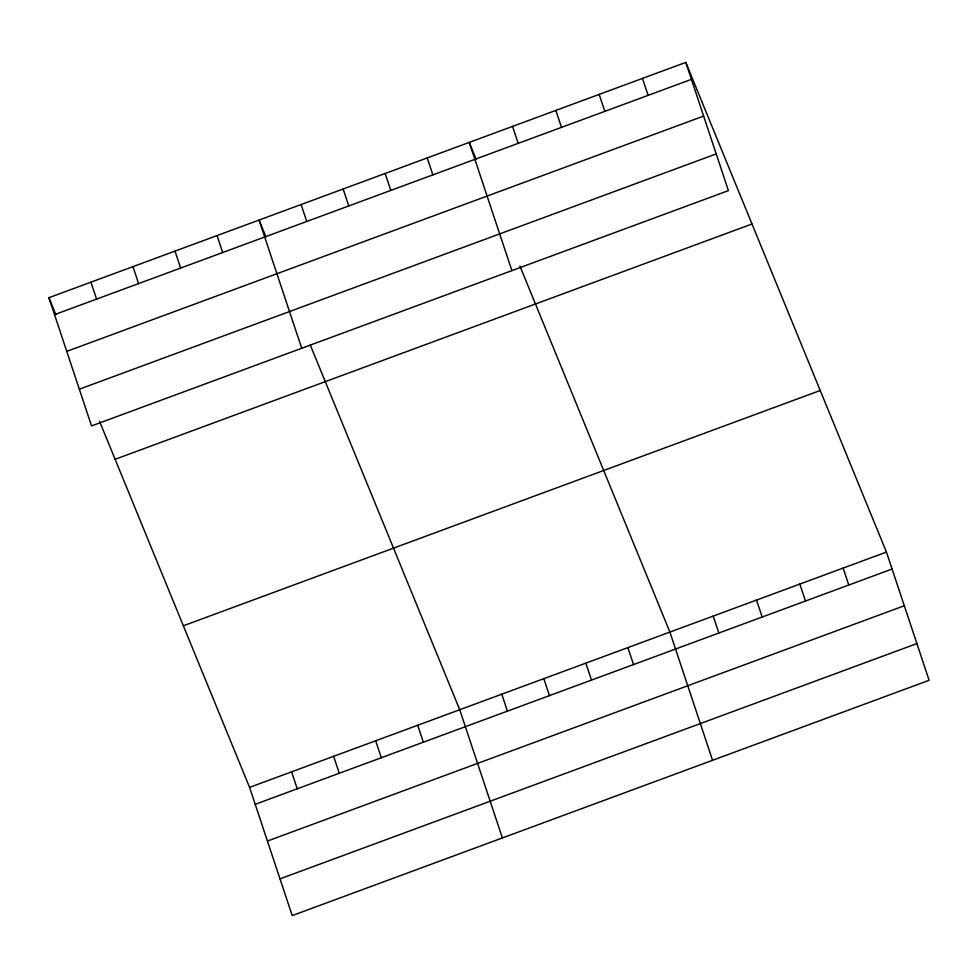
<?xml version="1.0" encoding="UTF-8"?>
<svg xmlns="http://www.w3.org/2000/svg" width="978" height="978" viewBox="0 0 978 978"><rect width="100%" height="100%" fill="white"/><g stroke="black" fill="none" stroke-linecap="round" stroke-linejoin="round"><path stroke-width="1.47" d="M685.786 62.409L728.427 190.624L91.553 425.919L48.9 297.703L685.786 62.409L886.447 552.081L929.1 680.297L292.214 915.591L249.573 787.376L99.573 421.359M54.536 314.647L691.422 79.365M66.748 351.371L703.634 116.076M79.34 389.195L716.214 153.913M115.123 459.293L751.996 223.999M183.351 625.786L820.224 390.491M249.573 787.376L886.447 552.081M255.209 804.319L892.083 569.037M267.422 841.043L904.295 605.749M280.001 878.867L916.887 643.585M476.152 159.267L469.244 142.409L511.897 270.625M519.917 266.065L669.906 632.081L712.559 760.297M265.979 236.921L259.072 220.062L301.725 348.266M310.319 345.112L459.733 709.735L502.386 837.938M48.9 297.703L55.807 314.561M843.146 568.084L848.782 585.027M642.473 78.411L648.108 95.355M799.833 584.086L805.469 601.03M599.172 94.414L604.807 111.358M756.52 600.089L762.168 617.032M555.859 110.416L561.494 127.36M713.219 616.079L718.854 633.035M512.545 126.406L518.193 143.363M627.876 647.619L633.512 664.563M427.203 157.935L432.851 174.891M585.846 663.145L591.482 680.089M385.173 173.473L390.809 190.417M543.805 678.671L549.44 695.615M343.144 188.998L348.779 205.942M501.775 694.197L507.411 711.153M301.102 204.524L306.737 221.48M417.704 725.26L423.34 742.204M217.043 235.588L222.678 252.532M375.674 740.786L381.31 757.742M175.001 251.114L180.637 268.058M333.632 756.312L339.268 773.268M132.971 266.639L138.607 283.596M291.603 771.85L297.239 788.794M90.93 282.177L96.578 299.121"/></g></svg>
